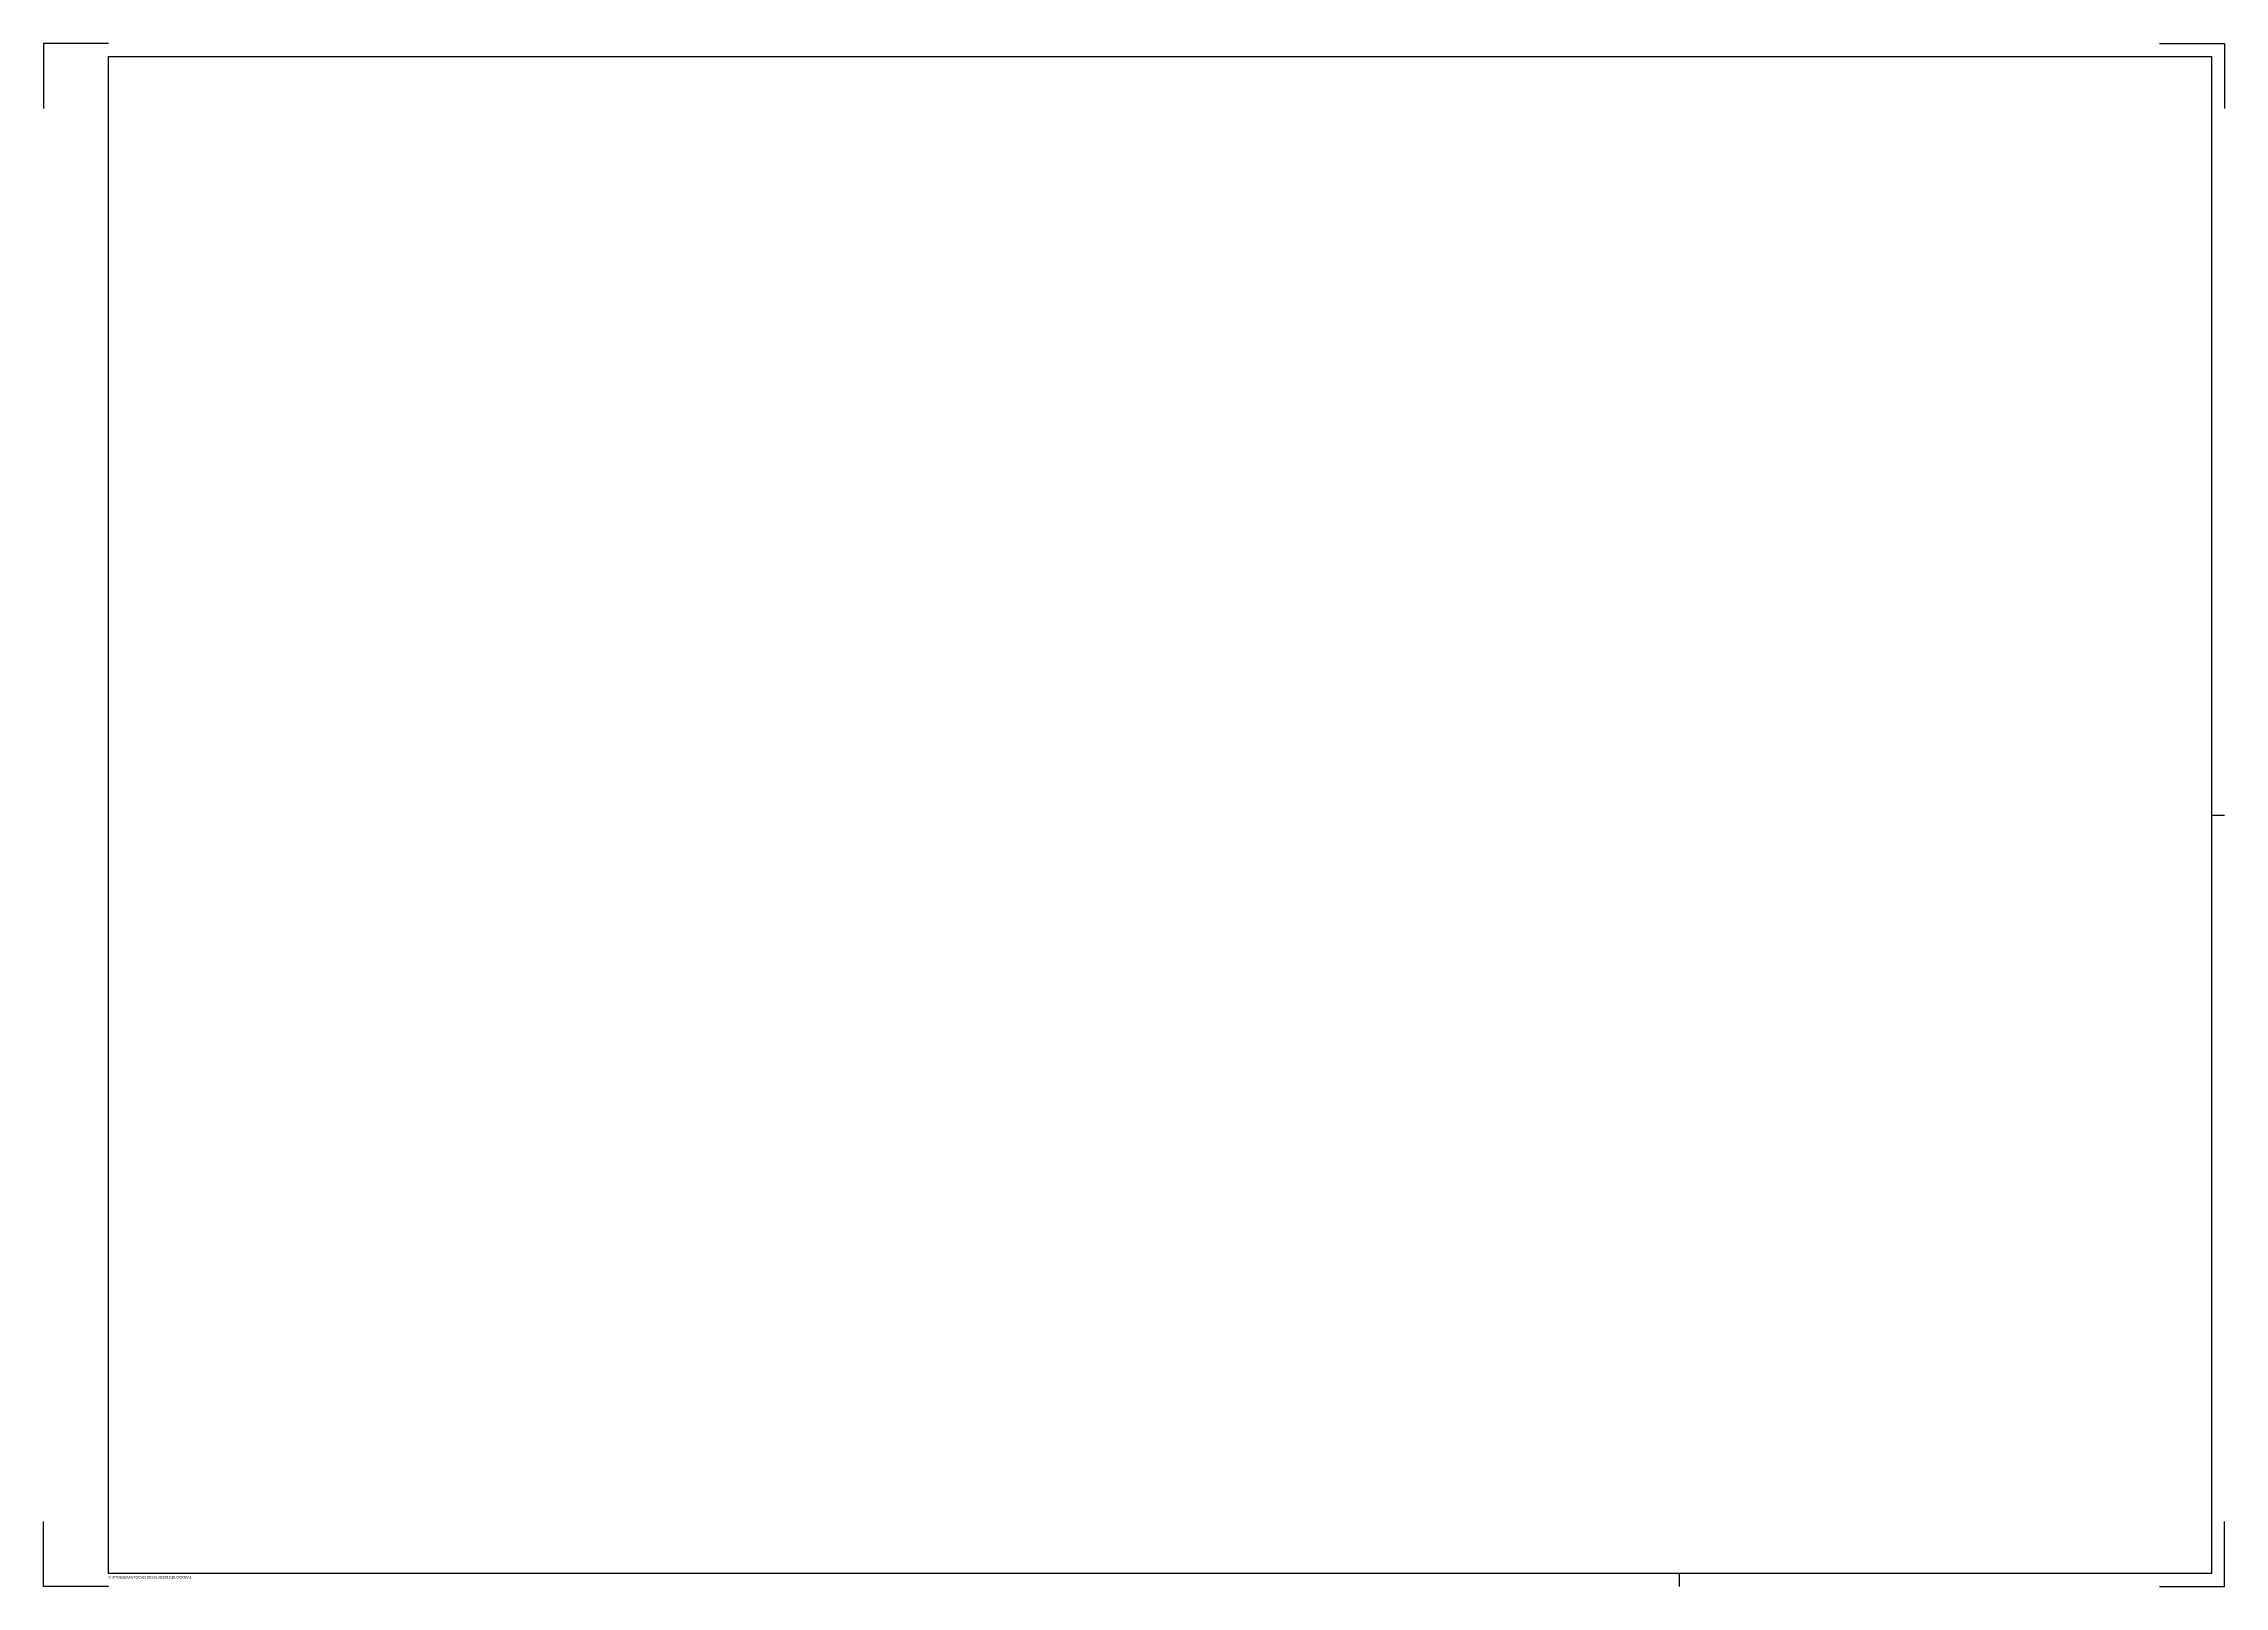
# Model space of a CAD drawing. Header units: millimetres. Extents: x -840 to 0, y 0 to 594.
import ezdxf

# ---------------------------------------------------------------- set-up
doc = ezdxf.new("R2010")
doc.units = ezdxf.units.MM

msp = doc.modelspace()

# ---------------------------------------------------------------- linework, layer by layer
at = {"color": 7, "transparency": 33554687}
for p, q in [((-5, 297), (0, 297)), ((-210, 5), (-210, 0))]:
    msp.add_line(p, q, dxfattribs=at)
at = {"color": 1, "transparency": 33554687}
for points in [[(-815, 594), (-840, 594), (-840, 569)], [(-25, 594), (0, 594), (0, 569)], [(-815, 0), (-840, 0), (-840, 25)], [(-25, 0), (0, 0), (0, 25)]]:
    msp.add_lwpolyline(points, dxfattribs=at)
at = {"color": 4, "transparency": 33554687}
msp.add_lwpolyline([(-5, 5), (-815, 5), (-815, 589), (-5, 589)], close=True, dxfattribs=at)

# ---------------------------------------------------------------- texts
at = {"color": 1, "transparency": 33554687, "insert": (-815, 4), "char_height": 1, "attachment_point": 1}
msp.add_mtext('C:\\\\P701650\\\\AUTOCAD 2011\\\\LAB2012\\\\BLOCKS\\\\A1', dxfattribs=at)

doc.saveas('drawing.dxf')
